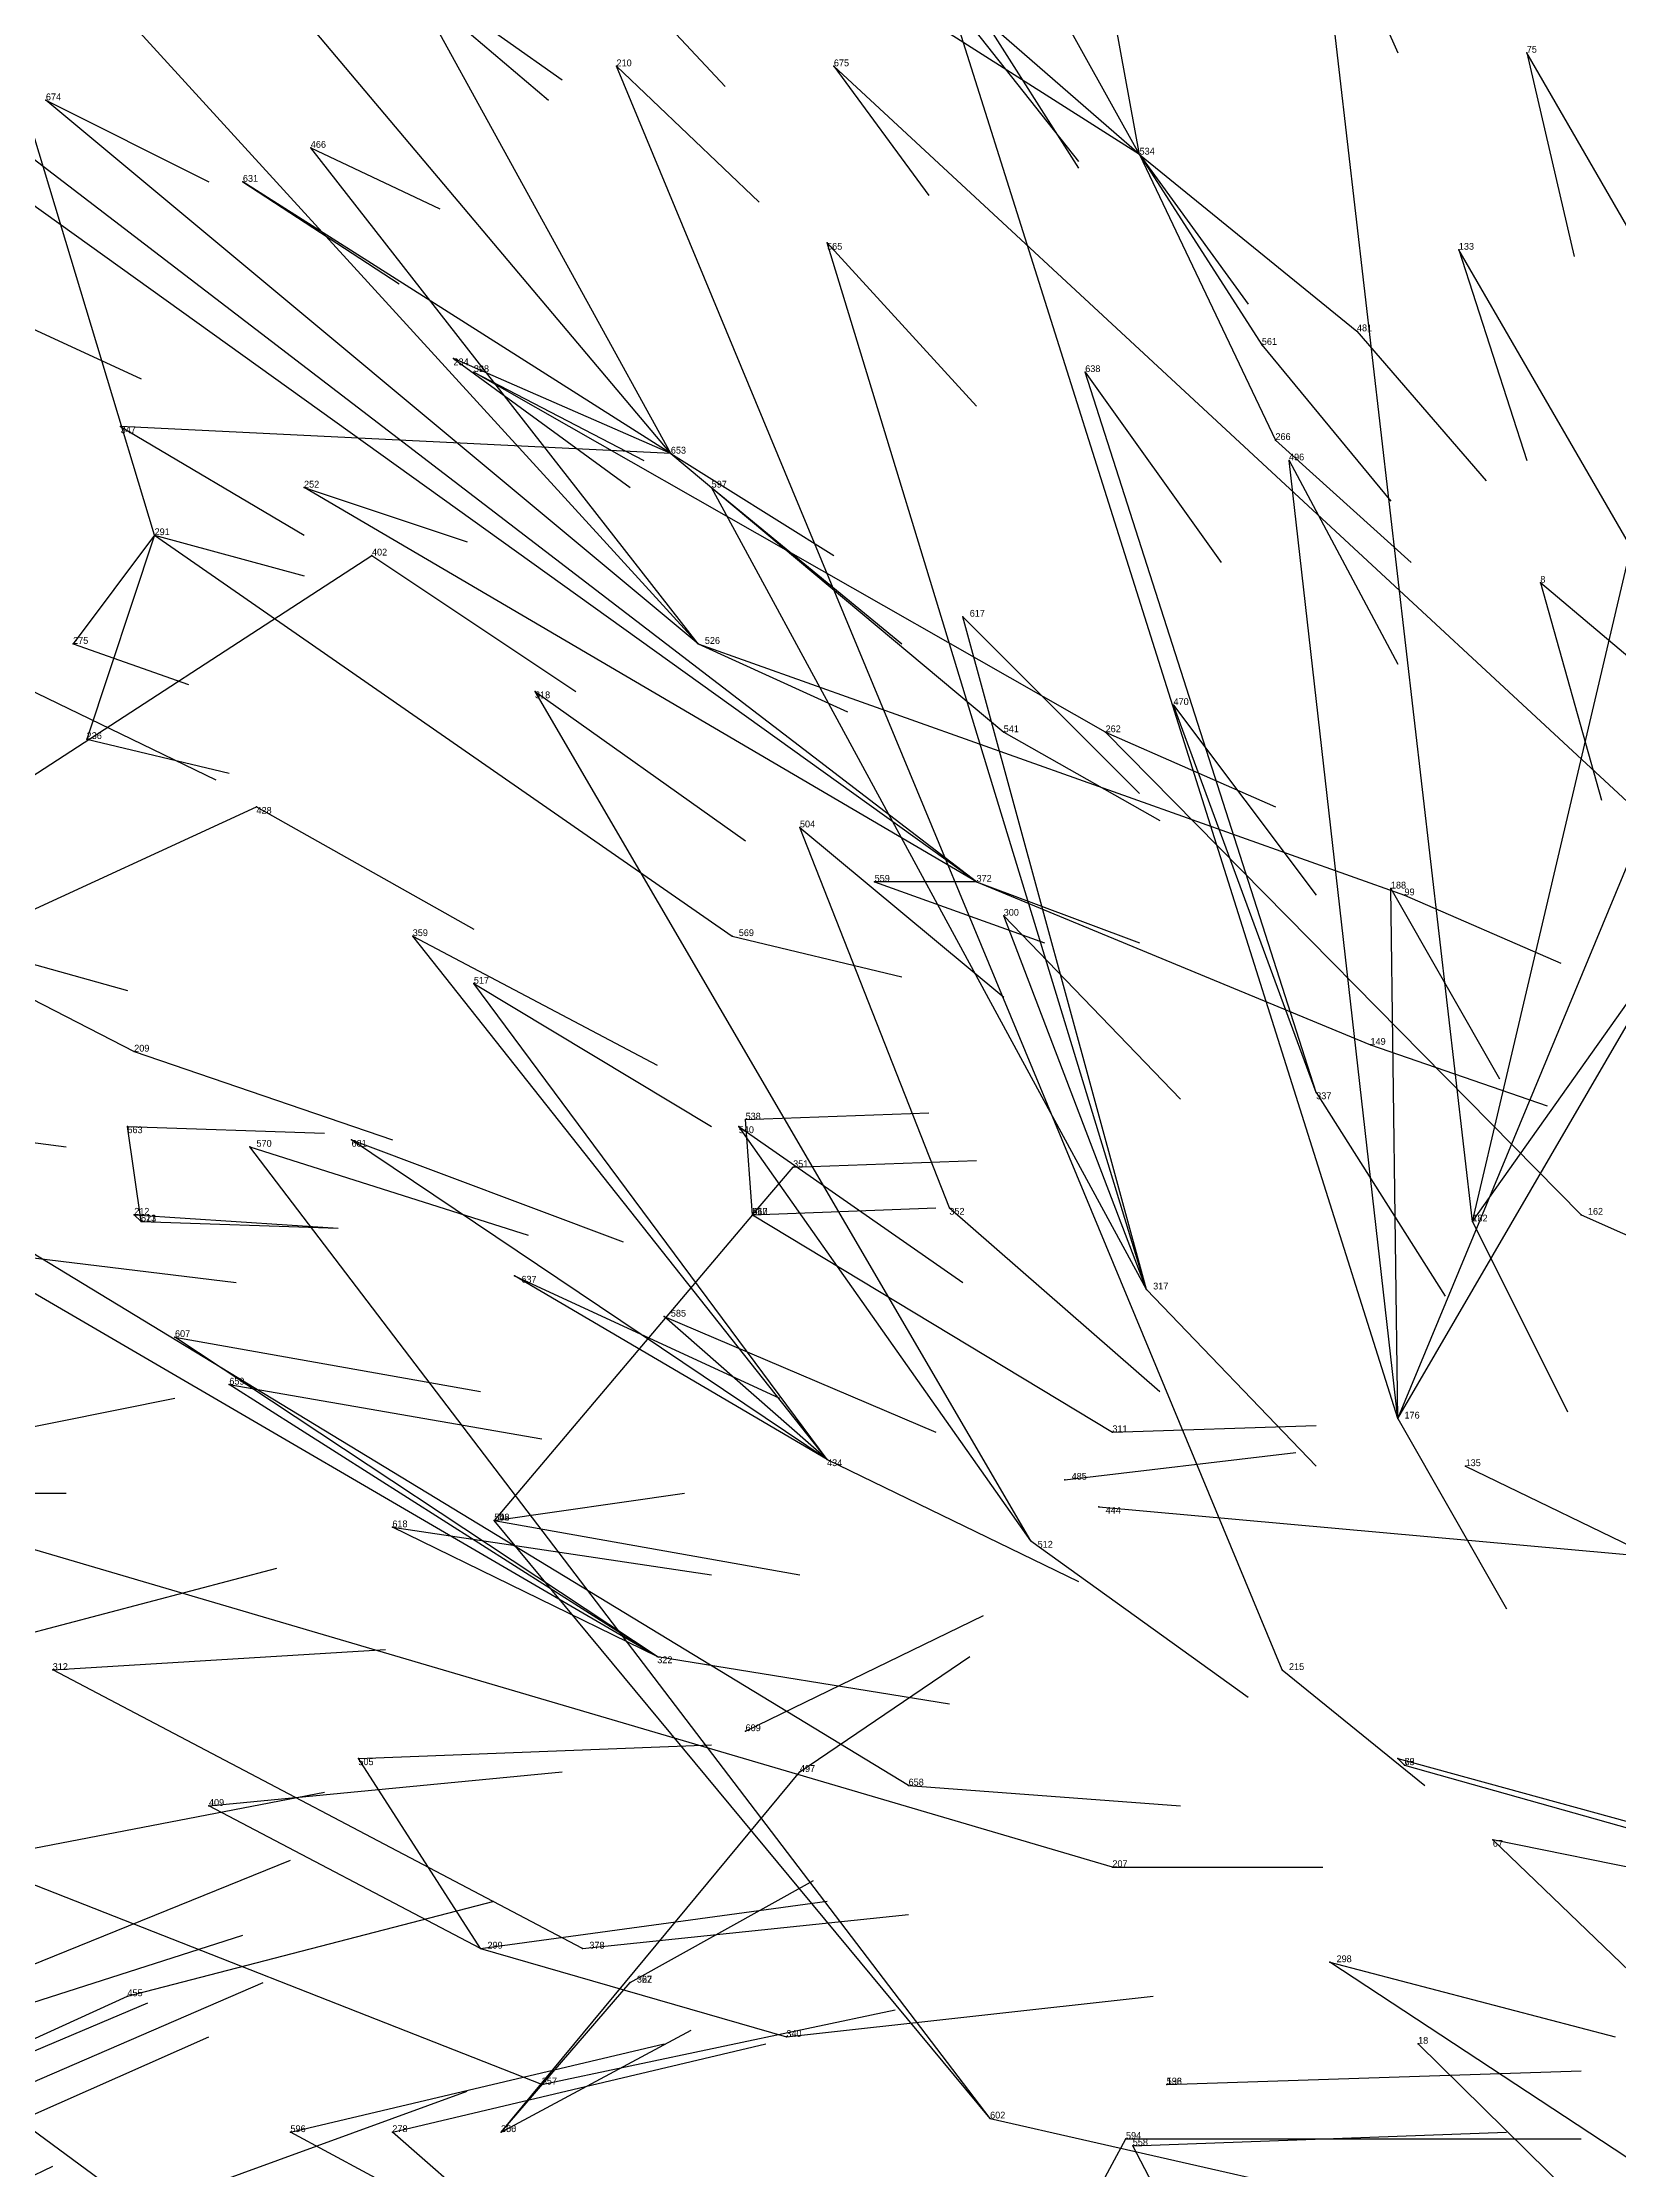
# Model space of a CAD drawing. Extents: x -747426.44 to -747424.45, y -964659.9 to -964657.28.
# Drawn here: x -747425.3455 to -747425.1135, y -964658.6155 to -964658.3025 of the extents above; entities that cross this region are included whole.
import ezdxf

# ---------------------------------------------------------------- set-up
doc = ezdxf.new("R2010")
doc.units = 0
for name, color, linetype in [('Facilities', 3, 'CONTINUOUS'), ('Facilities_lines', 3, 'CONTINUOUS'), ('Normals', 1, 'CONTINUOUS'), ('Source_points', 5, 'CONTINUOUS'), ('Text', 3, 'CONTINUOUS')]:
    doc.layers.add(name, color=color, linetype=linetype)

msp = doc.modelspace()

# ---------------------------------------------------------------- linework, layer by layer
at = {"layer": 'Facilities', "color": 3}
for p in [(-747425.184, -964658.319, 137.073), (-747425.253, -964658.363, 137.109), (-747425.329, -964658.375, 137.123), (-747425.249, -964658.391, 137.102), (-747425.189, -964658.404, 137.059), (-747425.208, -964658.426, 137.059), (-747425.158, -964658.457, 137.233), (-747425.241, -964658.475, 137.089), (-747425.212, -964658.474, 137.239), (-747425.331, -964658.476, 137.081), (-747425.135, -964658.476, 137.227), (-747425.183, -964658.486, 137.233), (-747425.146, -964658.505, 137.228), (-747425.23, -964658.511, 137.24), (-747425.136, -964658.512, 137.042), (-747425.195, -964658.514, 137.077), (-747425.19, -964658.518, 137.107), (-747425.2, -964658.523, 137.224), (-747425.255, -964658.54, 137.24), (-747425.163, -964658.542, 137.219), (-747425.242, -964658.551, 137.095), (-747425.145, -964658.556, 137.025), (-747425.218, -964658.559, 137.225), (-747425.188, -964658.571, 137.219), (-747425.281, -964658.583, 137.261), (-747425.266, -964658.583, 137.242), (-747425.143, -964658.597, 137.206), (-747425.272, -964658.603, 137.253), (-747425.18, -964658.603, 137.075), (-747425.278, -964658.61, 137.086), (-747425.206, -964658.608, 137.22)]:
    msp.add_point(p, dxfattribs=at)
at = {"layer": 'Facilities_lines', "color": 3}
for p, q in [((-747425.135, -964658.476, 137.227), (-747425.072, -964658.208, 137.124)), ((-747425.146, -964658.505, 137.228), (-747425.024, -964658.211, 137.129)), ((-747425.249, -964658.391, 137.102), (-747425.396, -964658.23, 137.342)), ((-747425.146, -964658.505, 137.228), (-747424.991, -964658.239, 137.095)), ((-747425.184, -964658.319, 137.073), (-747425.224, -964658.247, 137.31)), ((-747425.329, -964658.375, 137.123), (-747425.365, -964658.256, 137.337)), ((-747425.184, -964658.319, 137.073), (-747425.195, -964658.259, 137.304)), ((-747425.135, -964658.476, 137.227), (-747424.987, -964658.267, 137.087)), ((-747425.208, -964658.426, 137.059), (-747425.42, -964658.274, 137.343)), ((-747425.253, -964658.363, 137.109), (-747425.328, -964658.274, 137.332)), ((-747425.184, -964658.319, 137.073), (-747425.25, -964658.277, 137.31)), ((-747425.135, -964658.476, 137.227), (-747425.158, -964658.277, 137.299)), ((-747425.208, -964658.426, 137.059), (-747425.383, -964658.292, 137.338)), ((-747425.253, -964658.363, 137.109), (-747425.291, -964658.294, 137.317)), ((-747425.146, -964658.505, 137.228), (-747425.212, -964658.296, 137.295)), ((-747425.184, -964658.319, 137.073), (-747425.207, -964658.299, 137.079)), ((-747425.163, -964658.542, 137.219), (-747425.261, -964658.306, 137.311)), ((-747425.065, -964658.458, 137.045), (-747425.229, -964658.306, 137.107)), ((-747425.056, -964658.427, 137.24), (-747425.127, -964658.304, 137.284)), ((-747425.249, -964658.391, 137.102), (-747425.345, -964658.311, 137.323)), ((-747425.249, -964658.391, 137.102), (-747425.306, -964658.318, 137.12)), ((-747425.184, -964658.319, 137.073), (-747425.164, -964658.361, 137.048)), ((-747425.184, -964658.319, 137.073), (-747425.152, -964658.345, 137.058)), ((-747425.184, -964658.319, 137.073), (-747425.166, -964658.347, 137.057)), ((-747425.253, -964658.363, 137.109), (-747425.316, -964658.323, 137.317)), ((-747425.183, -964658.486, 137.233), (-747425.23, -964658.332, 137.296)), ((-747425.093, -964658.409, 137.245), (-747425.137, -964658.333, 137.275)), ((-747425.253, -964658.363, 137.109), (-747425.285, -964658.349, 137.312)), ((-747425.189, -964658.404, 137.059), (-747425.282, -964658.351, 137.115)), ((-747425.158, -964658.457, 137.233), (-747425.192, -964658.351, 137.281)), ((-747425.253, -964658.363, 137.109), (-747425.334, -964658.359, 137.318)), ((-747425.253, -964658.363, 137.109), (-747425.204, -964658.404, 137.068)), ((-747425.146, -964658.505, 137.228), (-747425.162, -964658.364, 137.265)), ((-747425.208, -964658.426, 137.059), (-747425.307, -964658.368, 137.104)), ((-747425.183, -964658.486, 137.233), (-747425.247, -964658.368, 137.297)), ((-747425.329, -964658.375, 137.123), (-747425.341, -964658.391, 137.113)), ((-747425.329, -964658.375, 137.123), (-747425.339, -964658.405, 137.104)), ((-747425.329, -964658.375, 137.123), (-747425.244, -964658.434, 137.086)), ((-747425.451, -964658.478, 137.345), (-747425.297, -964658.378, 137.313)), ((-747425.093, -964658.409, 137.245), (-747425.125, -964658.382, 137.26)), ((-747425.183, -964658.486, 137.233), (-747425.21, -964658.387, 137.282)), ((-747425.249, -964658.391, 137.102), (-747425.145, -964658.428, 137.055)), ((-747425.2, -964658.523, 137.224), (-747425.273, -964658.398, 137.297)), ((-747425.158, -964658.457, 137.233), (-747425.179, -964658.4, 137.266)), ((-747425.189, -964658.404, 137.059), (-747425.119, -964658.475, 137.051)), ((-747425.451, -964658.478, 137.345), (-747425.314, -964658.415, 137.304)), ((-747425.212, -964658.474, 137.239), (-747425.234, -964658.418, 137.272)), ((-747425.208, -964658.426, 137.059), (-747425.223, -964658.426, 137.077)), ((-747425.208, -964658.426, 137.059), (-747425.15, -964658.45, 137.056)), ((-747425.146, -964658.505, 137.228), (-747425.147, -964658.427, 137.242)), ((-747425.183, -964658.486, 137.233), (-747425.204, -964658.431, 137.256)), ((-747425.369, -964658.432, 137.32), (-747425.332, -964658.451, 137.305)), ((-747425.23, -964658.511, 137.24), (-747425.291, -964658.434, 137.298)), ((-747425.23, -964658.511, 137.24), (-747425.282, -964658.441, 137.289)), ((-747425.218, -964658.559, 137.225), (-747425.381, -964658.46, 137.321)), ((-747425.331, -964658.476, 137.081), (-747425.333, -964658.462, 137.089)), ((-747425.2, -964658.523, 137.224), (-747425.243, -964658.462, 137.255)), ((-747425.241, -964658.475, 137.089), (-747425.242, -964658.461, 137.088)), ((-747425.206, -964658.608, 137.22), (-747425.315, -964658.465, 137.288)), ((-747425.23, -964658.511, 137.24), (-747425.3, -964658.464, 137.279)), ((-747425.241, -964658.475, 137.089), (-747425.235, -964658.468, 137.089)), ((-747425.331, -964658.476, 137.081), (-747425.332, -964658.475, 137.09)), ((-747425.241, -964658.475, 137.089), (-747425.279, -964658.52, 137.089)), ((-747425.241, -964658.475, 137.089), (-747425.188, -964658.507, 137.077)), ((-747425.241, -964658.475, 137.089), (-747425.241, -964658.475, 137.089)), ((-747425.331, -964658.476, 137.081), (-747425.331, -964658.476, 137.081)), ((-747425.255, -964658.54, 137.24), (-747425.358, -964658.48, 137.315)), ((-747425.23, -964658.511, 137.24), (-747425.276, -964658.484, 137.264)), ((-747425.23, -964658.511, 137.24), (-747425.254, -964658.49, 137.256)), ((-747425.255, -964658.54, 137.24), (-747425.326, -964658.493, 137.289)), ((-747425.255, -964658.54, 137.24), (-747425.318, -964658.5, 137.281)), ((-747425.188, -964658.571, 137.219), (-747425.375, -964658.516, 137.316)), ((-747425.255, -964658.54, 137.24), (-747425.294, -964658.521, 137.265)), ((-747425.206, -964658.608, 137.22), (-747425.279, -964658.52, 137.256)), ((-747425.266, -964658.583, 137.242), (-747425.344, -964658.542, 137.301)), ((-747425.281, -964658.583, 137.261), (-747425.299, -964658.555, 137.276)), ((-747425.145, -964658.556, 137.025), (-747425.146, -964658.555, 137.035)), ((-747425.278, -964658.61, 137.086), (-747425.234, -964658.557, 137.096)), ((-747425.281, -964658.583, 137.261), (-747425.321, -964658.562, 137.295)), ((-747425.299, -964658.645, 137.283), (-747425.405, -964658.567, 137.149)), ((-747425.299, -964658.645, 137.283), (-747425.405, -964658.567, 137.149)), ((-747425.013, -964658.591, 136.981), (-747425.132, -964658.567, 137.214)), ((-747425.272, -964658.603, 137.253), (-747425.356, -964658.57, 137.312)), ((-747425.281, -964658.583, 137.261), (-747425.236, -964658.596, 137.226)), ((-747425.086, -964658.631, 136.987), (-747425.156, -964658.585, 137.026)), ((-747425.278, -964658.61, 137.086), (-747425.259, -964658.588, 137.086)), ((-747425.278, -964658.61, 137.086), (-747425.259, -964658.588, 137.086)), ((-747425.48, -964658.657, 137.218), (-747425.333, -964658.59, 137.305)), ((-747425.18, -964658.603, 137.075), (-747425.18, -964658.603, 137.075)), ((-747425.27, -964658.631, 137.255), (-747425.309, -964658.61, 137.289)), ((-747425.27, -964658.631, 137.255), (-747425.294, -964658.61, 137.271)), ((-747425.278, -964658.61, 137.086), (-747425.278, -964658.61, 137.086)), ((-747425.205, -964658.646, 137.085), (-747425.186, -964658.611, 137.075)), ((-747425.149, -964658.681, 137.034), (-747425.185, -964658.612, 137.065))]:
    msp.add_line(p, q, dxfattribs=at)
at = {"layer": 'Normals', "color": 1}
for p, q in [((-747425.158, -964658.277, 137.299), (-747425.146, -964658.304, 137.394)), ((-747425.291, -964658.294, 137.317), (-747425.271, -964658.311, 137.413)), ((-747425.259, -964658.294, 137.113), (-747425.245, -964658.309, 137.211)), ((-747425.286, -964658.296, 137.111), (-747425.269, -964658.308, 137.209)), ((-747425.212, -964658.296, 137.295), (-747425.193, -964658.32, 137.39)), ((-747425.207, -964658.299, 137.079), (-747425.193, -964658.321, 137.176)), ((-747425.261, -964658.306, 137.311), (-747425.24, -964658.326, 137.407)), ((-747425.229, -964658.306, 137.107), (-747425.215, -964658.325, 137.204)), ((-747425.127, -964658.304, 137.284), (-747425.12, -964658.334, 137.379)), ((-747425.345, -964658.311, 137.323), (-747425.321, -964658.323, 137.419)), ((-747425.306, -964658.318, 137.12), (-747425.287, -964658.327, 137.218)), ((-747425.184, -964658.319, 137.073), (-747425.168, -964658.341, 137.169)), ((-747425.316, -964658.323, 137.317), (-747425.293, -964658.338, 137.413)), ((-747425.23, -964658.332, 137.296), (-747425.208, -964658.356, 137.39)), ((-747425.137, -964658.333, 137.275), (-747425.127, -964658.364, 137.37)), ((-747425.357, -964658.34, 137.324), (-747425.331, -964658.352, 137.42)), ((-747425.166, -964658.347, 137.057), (-747425.147, -964658.37, 137.152)), ((-747425.152, -964658.345, 137.058), (-747425.133, -964658.367, 137.154)), ((-747425.285, -964658.349, 137.312), (-747425.259, -964658.368, 137.407)), ((-747425.282, -964658.351, 137.115), (-747425.257, -964658.364, 137.211)), ((-747425.192, -964658.351, 137.281), (-747425.172, -964658.379, 137.375)), ((-747425.334, -964658.359, 137.318), (-747425.307, -964658.375, 137.413)), ((-747425.164, -964658.361, 137.048), (-747425.144, -964658.379, 137.144)), ((-747425.253, -964658.363, 137.109), (-747425.229, -964658.378, 137.205)), ((-747425.162, -964658.364, 137.265), (-747425.146, -964658.394, 137.359)), ((-747425.307, -964658.368, 137.104), (-747425.283, -964658.376, 137.201)), ((-747425.247, -964658.368, 137.297), (-747425.219, -964658.391, 137.39)), ((-747425.329, -964658.375, 137.123), (-747425.307, -964658.381, 137.22)), ((-747425.297, -964658.378, 137.313), (-747425.267, -964658.398, 137.406)), ((-747425.125, -964658.382, 137.26), (-747425.116, -964658.414, 137.354)), ((-747425.21, -964658.387, 137.282), (-747425.184, -964658.413, 137.375)), ((-747425.341, -964658.391, 137.113), (-747425.324, -964658.397, 137.211)), ((-747425.249, -964658.391, 137.102), (-747425.227, -964658.401, 137.199)), ((-747425.351, -964658.396, 137.319), (-747425.32, -964658.411, 137.413)), ((-747425.273, -964658.398, 137.297), (-747425.242, -964658.42, 137.39)), ((-747425.179, -964658.4, 137.266), (-747425.158, -964658.428, 137.36)), ((-747425.339, -964658.405, 137.104), (-747425.318, -964658.41, 137.202)), ((-747425.204, -964658.404, 137.068), (-747425.181, -964658.417, 137.165)), ((-747425.189, -964658.404, 137.059), (-747425.164, -964658.415, 137.155)), ((-747425.314, -964658.415, 137.304), (-747425.282, -964658.433, 137.397)), ((-747425.234, -964658.418, 137.272), (-747425.204, -964658.443, 137.364)), ((-747425.223, -964658.426, 137.077), (-747425.198, -964658.435, 137.173)), ((-747425.208, -964658.426, 137.059), (-747425.184, -964658.435, 137.156)), ((-747425.147, -964658.427, 137.242), (-747425.131, -964658.455, 137.337)), ((-747425.145, -964658.428, 137.055), (-747425.122, -964658.438, 137.152)), ((-747425.204, -964658.431, 137.256), (-747425.178, -964658.458, 137.349)), ((-747425.369, -964658.432, 137.32), (-747425.333, -964658.442, 137.413)), ((-747425.291, -964658.434, 137.298), (-747425.255, -964658.453, 137.389)), ((-747425.244, -964658.434, 137.086), (-747425.219, -964658.44, 137.183)), ((-747425.282, -964658.441, 137.289), (-747425.247, -964658.462, 137.38)), ((-747425.15, -964658.45, 137.056), (-747425.124, -964658.459, 137.152)), ((-747425.332, -964658.451, 137.305), (-747425.294, -964658.464, 137.397)), ((-747425.158, -964658.457, 137.233), (-747425.139, -964658.487, 137.326)), ((-747425.381, -964658.46, 137.321), (-747425.342, -964658.465, 137.413)), ((-747425.333, -964658.462, 137.089), (-747425.304, -964658.463, 137.185)), ((-747425.243, -964658.462, 137.255), (-747425.21, -964658.485, 137.347)), ((-747425.242, -964658.461, 137.088), (-747425.215, -964658.46, 137.184)), ((-747425.315, -964658.465, 137.288), (-747425.274, -964658.478, 137.378)), ((-747425.3, -964658.464, 137.279), (-747425.26, -964658.479, 137.369)), ((-747425.235, -964658.468, 137.089), (-747425.208, -964658.467, 137.185)), ((-747425.332, -964658.475, 137.09), (-747425.302, -964658.477, 137.185)), ((-747425.241, -964658.475, 137.089), (-747425.214, -964658.474, 137.185)), ((-747425.241, -964658.475, 137.089), (-747425.214, -964658.474, 137.185)), ((-747425.212, -964658.474, 137.239), (-747425.181, -964658.501, 137.33)), ((-747425.119, -964658.475, 137.051), (-747425.092, -964658.487, 137.146)), ((-747425.331, -964658.476, 137.081), (-747425.302, -964658.477, 137.177)), ((-747425.331, -964658.476, 137.081), (-747425.302, -964658.477, 137.177)), ((-747425.135, -964658.476, 137.227), (-747425.121, -964658.504, 137.322)), ((-747425.358, -964658.48, 137.315), (-747425.317, -964658.485, 137.406)), ((-747425.276, -964658.484, 137.264), (-747425.237, -964658.502, 137.354)), ((-747425.183, -964658.486, 137.233), (-747425.158, -964658.512, 137.326)), ((-747425.254, -964658.49, 137.256), (-747425.214, -964658.507, 137.346)), ((-747425.326, -964658.493, 137.289), (-747425.281, -964658.501, 137.378)), ((-747425.318, -964658.5, 137.281), (-747425.272, -964658.508, 137.369)), ((-747425.366, -964658.51, 137.119), (-747425.326, -964658.502, 137.211)), ((-747425.366, -964658.51, 137.119), (-747425.326, -964658.502, 137.211)), ((-747425.188, -964658.507, 137.077), (-747425.158, -964658.506, 137.172)), ((-747425.146, -964658.505, 137.228), (-747425.13, -964658.533, 137.323)), ((-747425.195, -964658.514, 137.077), (-747425.161, -964658.51, 137.171)), ((-747425.23, -964658.511, 137.24), (-747425.193, -964658.529, 137.331)), ((-747425.136, -964658.512, 137.042), (-747425.103, -964658.528, 137.135)), ((-747425.375, -964658.516, 137.316), (-747425.342, -964658.516, 137.41)), ((-747425.279, -964658.52, 137.089), (-747425.251, -964658.516, 137.185)), ((-747425.19, -964658.518, 137.107), (-747425.09, -964658.527, 137.105)), ((-747425.294, -964658.521, 137.265), (-747425.247, -964658.528, 137.353)), ((-747425.279, -964658.52, 137.256), (-747425.234, -964658.528, 137.345)), ((-747425.2, -964658.523, 137.224), (-747425.168, -964658.546, 137.316)), ((-747425.349, -964658.537, 137.113), (-747425.311, -964658.527, 137.205)), ((-747425.242, -964658.551, 137.095), (-747425.207, -964658.534, 137.187)), ((-747425.344, -964658.542, 137.301), (-747425.295, -964658.539, 137.388)), ((-747425.255, -964658.54, 137.24), (-747425.212, -964658.547, 137.33)), ((-747425.234, -964658.557, 137.096), (-747425.209, -964658.54, 137.191)), ((-747425.163, -964658.542, 137.219), (-747425.142, -964658.559, 137.315)), ((-747425.299, -964658.555, 137.276), (-747425.247, -964658.553, 137.362)), ((-747425.146, -964658.555, 137.035), (-747425.106, -964658.566, 137.126)), ((-747425.145, -964658.556, 137.025), (-747425.106, -964658.567, 137.116)), ((-747425.356, -964658.57, 137.312), (-747425.304, -964658.56, 137.397)), ((-747425.321, -964658.562, 137.295), (-747425.269, -964658.557, 137.38)), ((-747425.218, -964658.559, 137.225), (-747425.178, -964658.562, 137.317)), ((-747425.132, -964658.567, 137.214), (-747425.106, -964658.592, 137.307)), ((-747425.351, -964658.587, 137.107), (-747425.309, -964658.57, 137.196)), ((-747425.188, -964658.571, 137.219), (-747425.157, -964658.571, 137.314)), ((-747425.259, -964658.588, 137.086), (-747425.232, -964658.573, 137.181)), ((-747425.259, -964658.588, 137.086), (-747425.232, -964658.573, 137.181)), ((-747425.333, -964658.59, 137.305), (-747425.279, -964658.576, 137.388)), ((-747425.281, -964658.583, 137.261), (-747425.23, -964658.576, 137.347)), ((-747425.266, -964658.583, 137.242), (-747425.218, -964658.578, 137.33)), ((-747425.369, -964658.598, 137.322), (-747425.316, -964658.581, 137.405)), ((-747425.156, -964658.585, 137.026), (-747425.114, -964658.596, 137.116)), ((-747425.357, -964658.607, 137.117), (-747425.313, -964658.588, 137.205)), ((-747425.382, -964658.613, 137.332), (-747425.33, -964658.591, 137.414)), ((-747425.236, -964658.596, 137.226), (-747425.182, -964658.59, 137.31)), ((-747425.272, -964658.603, 137.253), (-747425.22, -964658.592, 137.338)), ((-747425.364, -964658.615, 137.117), (-747425.321, -964658.596, 137.205)), ((-747425.309, -964658.61, 137.289), (-747425.254, -964658.597, 137.371)), ((-747425.294, -964658.61, 137.271), (-747425.239, -964658.597, 137.353)), ((-747425.278, -964658.61, 137.086), (-747425.25, -964658.595, 137.181)), ((-747425.278, -964658.61, 137.086), (-747425.25, -964658.595, 137.181)), ((-747425.143, -964658.597, 137.206), (-747425.084, -964658.655, 137.262)), ((-747425.18, -964658.603, 137.075), (-747425.119, -964658.601, 137.154)), ((-747425.18, -964658.603, 137.075), (-747425.119, -964658.601, 137.154)), ((-747425.338, -964658.624, 137.317), (-747425.283, -964658.604, 137.398)), ((-747425.206, -964658.608, 137.22), (-747425.162, -964658.618, 137.309)), ((-747425.185, -964658.612, 137.065), (-747425.13, -964658.61, 137.148)), ((-747425.186, -964658.611, 137.075), (-747425.119, -964658.611, 137.149)), ((-747425.396, -964658.64, 137.352), (-747425.344, -964658.615, 137.434))]:
    msp.add_line(p, q, dxfattribs=at)
at = {"layer": 'Source_points', "color": 5}
for p in [(-747425.261, -964658.306, 137.311), (-747425.229, -964658.306, 137.107), (-747425.127, -964658.304, 137.284), (-747425.345, -964658.311, 137.323), (-747425.306, -964658.318, 137.12), (-747425.316, -964658.323, 137.317), (-747425.23, -964658.332, 137.296), (-747425.137, -964658.333, 137.275), (-747425.166, -964658.347, 137.057), (-747425.152, -964658.345, 137.058), (-747425.285, -964658.349, 137.312), (-747425.282, -964658.351, 137.115), (-747425.192, -964658.351, 137.281), (-747425.334, -964658.359, 137.318), (-747425.164, -964658.361, 137.048), (-747425.162, -964658.364, 137.265), (-747425.307, -964658.368, 137.104), (-747425.247, -964658.368, 137.297), (-747425.297, -964658.378, 137.313), (-747425.125, -964658.382, 137.26), (-747425.21, -964658.387, 137.282), (-747425.341, -964658.391, 137.113), (-747425.273, -964658.398, 137.297), (-747425.179, -964658.4, 137.266), (-747425.339, -964658.405, 137.104), (-747425.204, -964658.404, 137.068), (-747425.314, -964658.415, 137.304), (-747425.234, -964658.418, 137.272), (-747425.223, -964658.426, 137.077), (-747425.147, -964658.427, 137.242), (-747425.145, -964658.428, 137.055), (-747425.204, -964658.431, 137.256), (-747425.291, -964658.434, 137.298), (-747425.244, -964658.434, 137.086), (-747425.282, -964658.441, 137.289), (-747425.15, -964658.45, 137.056), (-747425.332, -964658.451, 137.305), (-747425.333, -964658.462, 137.089), (-747425.243, -964658.462, 137.255), (-747425.242, -964658.461, 137.088), (-747425.315, -964658.465, 137.288), (-747425.3, -964658.464, 137.279), (-747425.235, -964658.468, 137.089), (-747425.332, -964658.475, 137.09), (-747425.241, -964658.475, 137.089), (-747425.119, -964658.475, 137.051), (-747425.331, -964658.476, 137.081), (-747425.276, -964658.484, 137.264), (-747425.254, -964658.49, 137.256), (-747425.326, -964658.493, 137.289), (-747425.318, -964658.5, 137.281), (-747425.188, -964658.507, 137.077), (-747425.294, -964658.521, 137.265), (-747425.279, -964658.52, 137.089), (-747425.279, -964658.52, 137.256), (-747425.344, -964658.542, 137.301), (-747425.299, -964658.555, 137.276), (-747425.146, -964658.555, 137.035), (-747425.234, -964658.557, 137.096), (-747425.321, -964658.562, 137.295), (-747425.132, -964658.567, 137.214), (-747425.156, -964658.585, 137.026), (-747425.259, -964658.588, 137.086), (-747425.259, -964658.588, 137.086), (-747425.333, -964658.59, 137.305), (-747425.236, -964658.596, 137.226), (-747425.18, -964658.603, 137.075), (-747425.309, -964658.61, 137.289), (-747425.294, -964658.61, 137.271), (-747425.278, -964658.61, 137.086), (-747425.186, -964658.611, 137.075), (-747425.185, -964658.612, 137.065)]:
    msp.add_point(p, dxfattribs=at)

# ---------------------------------------------------------------- texts
at = {"layer": 'Text', "color": 3}
for s, p in [('75', (-747425.127, -964658.304, 137.284)), ('210', (-747425.261, -964658.306, 137.311)), ('675', (-747425.229, -964658.306, 137.107)), ('674', (-747425.345, -964658.311, 137.323)), ('466', (-747425.306, -964658.318, 137.12)), ('534', (-747425.184, -964658.319, 137.073)), ('631', (-747425.316, -964658.323, 137.317)), ('565', (-747425.23, -964658.333, 137.296)), ('133', (-747425.137, -964658.333, 137.275)), ('481', (-747425.152, -964658.345, 137.058)), ('561', (-747425.166, -964658.347, 137.057)), ('234', (-747425.285, -964658.35, 137.312)), ('398', (-747425.282, -964658.351, 137.115)), ('638', (-747425.192, -964658.351, 137.281)), ('347', (-747425.334, -964658.36, 137.318)), ('653', (-747425.253, -964658.363, 137.109)), ('266', (-747425.164, -964658.361, 137.048)), ('496', (-747425.162, -964658.364, 137.265)), ('252', (-747425.307, -964658.368, 137.104)), ('597', (-747425.247, -964658.368, 137.297)), ('291', (-747425.329, -964658.375, 137.123)), ('402', (-747425.297, -964658.378, 137.313)), ('8', (-747425.125, -964658.382, 137.26)), ('617', (-747425.209, -964658.387, 137.282)), ('275', (-747425.341, -964658.391, 137.113)), ('526', (-747425.248, -964658.391, 137.102)), ('318', (-747425.273, -964658.399, 137.297)), ('470', (-747425.179, -964658.4, 137.266)), ('541', (-747425.204, -964658.404, 137.068)), ('262', (-747425.189, -964658.404, 137.059)), ('236', (-747425.339, -964658.405, 137.104)), ('428', (-747425.314, -964658.416, 137.304)), ('504', (-747425.234, -964658.418, 137.272)), ('559', (-747425.223, -964658.426, 137.077)), ('372', (-747425.208, -964658.426, 137.059)), ('188', (-747425.147, -964658.427, 137.242)), ('99', (-747425.145, -964658.428, 137.055)), ('300', (-747425.204, -964658.431, 137.256)), ('359', (-747425.291, -964658.434, 137.298)), ('569', (-747425.243, -964658.434, 137.086)), ('517', (-747425.282, -964658.441, 137.289)), ('209', (-747425.332, -964658.451, 137.305)), ('149', (-747425.15, -964658.45, 137.056)), ('337', (-747425.158, -964658.458, 137.233)), ('663', (-747425.333, -964658.463, 137.089)), ('540', (-747425.243, -964658.463, 137.255)), ('538', (-747425.242, -964658.461, 137.088)), ('570', (-747425.314, -964658.465, 137.288)), ('681', (-747425.3, -964658.465, 137.279)), ('351', (-747425.235, -964658.468, 137.089)), ('212', (-747425.332, -964658.475, 137.09)), ('511', (-747425.331, -964658.476, 137.081)), ('623', (-747425.331, -964658.476, 137.081)), ('410', (-747425.241, -964658.475, 137.089)), ('567', (-747425.241, -964658.475, 137.089)), ('352', (-747425.212, -964658.475, 137.239)), ('182', (-747425.135, -964658.476, 137.227)), ('162', (-747425.118, -964658.475, 137.051)), ('637', (-747425.275, -964658.485, 137.264)), ('317', (-747425.182, -964658.486, 137.233)), ('585', (-747425.253, -964658.49, 137.256)), ('607', (-747425.326, -964658.493, 137.289)), ('659', (-747425.318, -964658.5, 137.281)), ('311', (-747425.188, -964658.507, 137.077)), ('176', (-747425.145, -964658.505, 137.228)), ('434', (-747425.23, -964658.512, 137.24)), ('485', (-747425.194, -964658.514, 137.077)), ('135', (-747425.136, -964658.512, 137.042)), ('506', (-747425.279, -964658.52, 137.089)), ('542', (-747425.279, -964658.52, 137.256)), ('444', (-747425.189, -964658.519, 137.107)), ('618', (-747425.294, -964658.521, 137.265)), ('512', (-747425.199, -964658.524, 137.224)), ('312', (-747425.344, -964658.542, 137.301)), ('322', (-747425.255, -964658.541, 137.24)), ('215', (-747425.162, -964658.542, 137.219)), ('609', (-747425.242, -964658.551, 137.095)), ('505', (-747425.299, -964658.556, 137.276)), ('497', (-747425.234, -964658.557, 137.096)), ('73', (-747425.145, -964658.556, 137.025)), ('65', (-747425.145, -964658.556, 137.035)), ('658', (-747425.218, -964658.559, 137.225)), ('409', (-747425.321, -964658.562, 137.295)), ('67', (-747425.132, -964658.568, 137.214)), ('207', (-747425.188, -964658.571, 137.219)), ('299', (-747425.28, -964658.583, 137.261)), ('378', (-747425.265, -964658.583, 137.242)), ('298', (-747425.155, -964658.585, 137.026)), ('327', (-747425.258, -964658.588, 137.086)), ('362', (-747425.258, -964658.588, 137.086)), ('455', (-747425.333, -964658.59, 137.305)), ('340', (-747425.236, -964658.596, 137.226)), ('18', (-747425.143, -964658.597, 137.206)), ('357', (-747425.272, -964658.603, 137.253)), ('536', (-747425.18, -964658.603, 137.075)), ('198', (-747425.18, -964658.603, 137.075)), ('602', (-747425.206, -964658.608, 137.22)), ('596', (-747425.309, -964658.61, 137.289)), ('278', (-747425.294, -964658.61, 137.271)), ('350', (-747425.278, -964658.61, 137.086)), ('306', (-747425.278, -964658.61, 137.086)), ('594', (-747425.186, -964658.611, 137.075)), ('558', (-747425.185, -964658.612, 137.065))]:
    msp.add_text(s, height=0.001, dxfattribs=at).set_placement(p)

doc.saveas('drawing.dxf')
